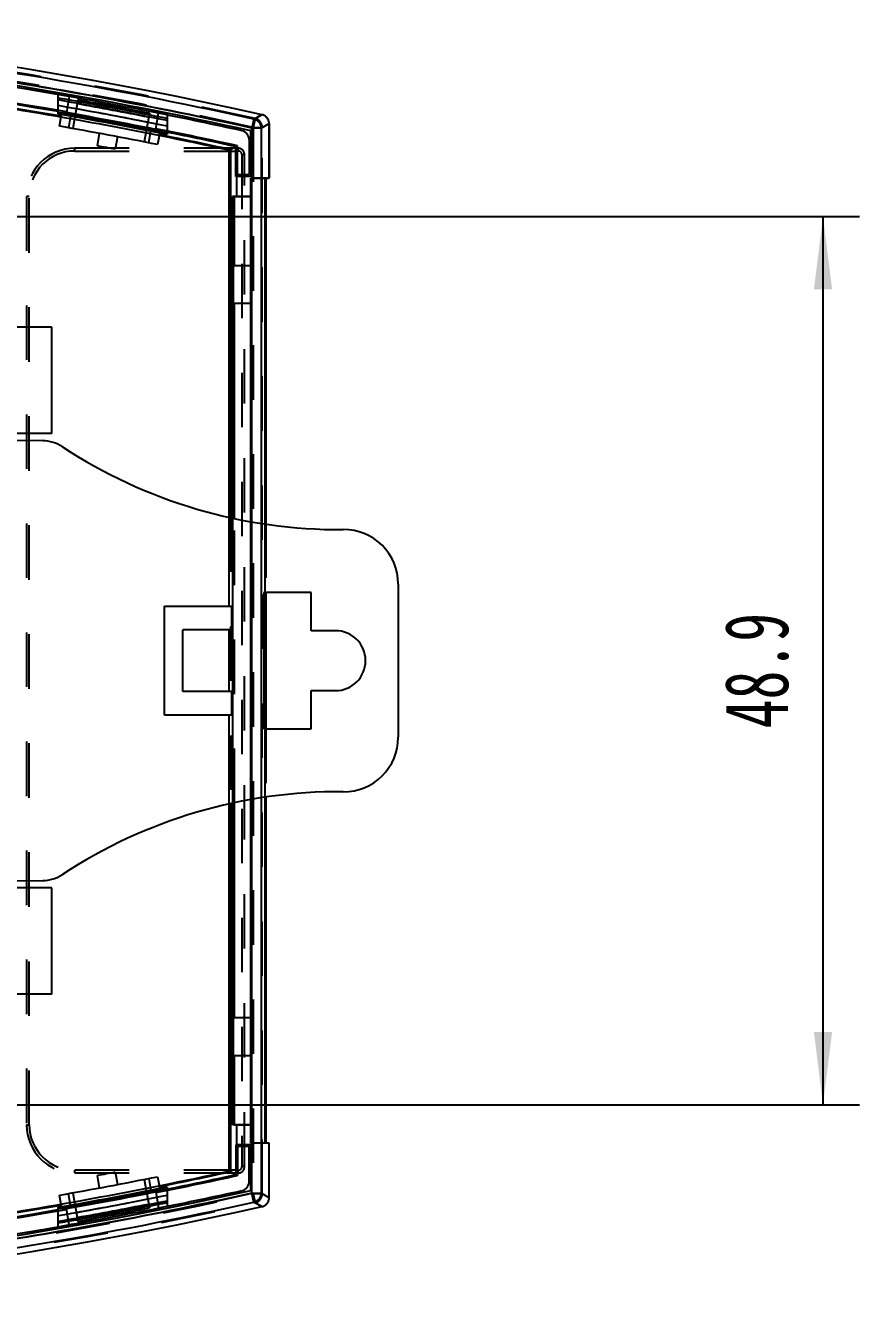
# Model space of a CAD drawing. Extents: x 195 to 445, y -1276 to -961.
# Drawn here: x 359.5 to 405.4, y -1253.6 to -1183 of the extents above; entities that cross this region are included whole.
import ezdxf

# ---------------------------------------------------------------- set-up
doc = ezdxf.new("R2010")
doc.units = 0
doc.linetypes.add('EB_DASH', pattern=[6, 3, -3])
doc.layers.get('0').update_dxf_attribs({"linetype": 'CONTINUOUS'})
for name, color, linetype in [('B1_DXF_CONTINUOUS_LINE', 7, 'CONTINUOUS'), ('B1_DXF_HIDDEN_LINE', 7, 'CONTINUOUS'), ('B3_DXF_CONTINUOUS_LINE', 7, 'CONTINUOUS'), ('CAXA4', 3, 'CONTINUOUS')]:
    doc.layers.add(name, color=color, linetype=linetype)
doc.styles.add('标准', font='', dxfattribs={"width": 0.667})
doc.styles.get('标准').set_extended_font_data('仿宋_GB2312')
doc.dimstyles.new('标准', dxfattribs={"dimtxt": 3.5, "dimasz": 4, "dimexe": 2, "dimexo": 0, "dimtad": 1, "dimdec": 1, "dimtxsty": '标准', "dimcen": 0, "dimdle": 6, "dimazin": 3, "dimtfac": 1, "dimtdec": 3, "dimtmove": 0, "dimatfit": 3, "dimtolj": 1, "dimtzin": 0})

# ---------------------------------------------------------------- blocks, each defined once
blk = doc.blocks.new('*D3')
at = {"layer": 'CAXA4', "linetype": 'CONTINUOUS'}
for points in [[(403.393, -1193.464), (403.893, -1197.464), (402.893, -1197.464)], [(403.393, -1242.352), (403.893, -1238.352), (402.893, -1238.352)]]:
    blk.add_hatch(color=0, dxfattribs=at).paths.add_polyline_path(points, flags=0)
at = {"layer": 'CAXA4', "color": 0, "linetype": 'CONTINUOUS'}
for p, q in [((356.117, -1193.464), (405.393, -1193.464)), ((403.393, -1242.352), (403.393, -1193.464)), ((356.117, -1242.352), (405.393, -1242.352))]:
    blk.add_line(p, q, dxfattribs=at)
at = {"layer": 'CAXA4', "color": 0, "linetype": 'CONTINUOUS', "insert": (397.973, -1221.631), "char_height": 3.5, "attachment_point": 1, "rotation": 90, "style": '标准'}
blk.add_mtext('\\f仿宋_GB2312|b0|i0|p34;48.9', dxfattribs=at)

msp = doc.modelspace()

# ---------------------------------------------------------------- linework, layer by layer
at = {"color": 6, "linetype": 'CONTINUOUS'}
for p, q in [((361.292, -1187.819), (361.292, -1186.751)), ((367.292, -1187.875), (367.292, -1188.948)), ((372.073, -1188.104), (371.964, -1188.592)), ((371.911, -1191.258), (371.911, -1188.749)), ((372.464, -1188.592), (371.964, -1188.592)), ((371.964, -1247.223), (371.964, -1188.592)), ((372.464, -1188.592), (372.911, -1188.348)), ((372.464, -1188.592), (372.464, -1247.223)), ((372.911, -1188.348), (372.911, -1191.358)), ((370.716, -1214.908), (370.716, -1189.814)), ((371.075, -1191.258), (371.075, -1189.616)), ((371.911, -1191.258), (371.075, -1191.258)), ((371.11, -1191.258), (371.11, -1192.358)), ((372.911, -1191.358), (371.904, -1191.358)), ((371.904, -1244.458), (371.904, -1191.358)), ((372.667, -1191.358), (372.667, -1244.458)), ((371.904, -1192.358), (370.901, -1192.358)), ((370.901, -1192.358), (370.901, -1243.458)), ((360.961, -1199.558), (348.161, -1199.558)), ((360.961, -1205.408), (360.961, -1199.558)), ((360.961, -1205.408), (339.561, -1205.408)), ((367.161, -1214.908), (370.838, -1214.908)), ((367.161, -1220.908), (367.161, -1214.908)), ((370.838, -1214.908), (370.838, -1216.208)), ((370.838, -1216.208), (368.161, -1216.208)), ((368.161, -1219.608), (368.161, -1216.208)), ((370.716, -1219.608), (370.716, -1216.208)), ((370.838, -1219.608), (368.161, -1219.608)), ((370.838, -1219.608), (370.838, -1220.908)), ((370.838, -1220.908), (367.161, -1220.908)), ((370.716, -1246.002), (370.716, -1220.908)), ((360.961, -1230.408), (339.561, -1230.408)), ((360.961, -1236.258), (360.961, -1230.408)), ((360.961, -1236.258), (348.161, -1236.258)), ((371.904, -1243.458), (370.901, -1243.458)), ((371.11, -1243.458), (371.11, -1244.558)), ((371.911, -1244.558), (371.075, -1244.558)), ((371.075, -1244.558), (371.075, -1246.199)), ((372.911, -1244.458), (371.904, -1244.458)), ((371.911, -1247.066), (371.911, -1244.558)), ((372.911, -1247.467), (372.911, -1244.458)), ((367.292, -1246.868), (367.292, -1247.941)), ((371.964, -1247.223), (372.464, -1247.223)), ((372.073, -1247.711), (371.964, -1247.223)), ((372.911, -1247.467), (372.464, -1247.223)), ((361.292, -1249.064), (361.292, -1247.997))]:
    msp.add_line(p, q, dxfattribs=at)
for centre, radius, start, end in [((321.911, -1413.622), 231.364, 77.36472, 102.63528), ((321.911, -1413.622), 230.364, 77.4643, 89.40891), ((321.911, -1413.622), 229.337, 80.11235, 89.3879), ((321.911, -1413.622), 231.028, 77.45998, 83.58668), ((321.911, -1413.622), 230.263, 78.63355, 80.15252), ((321.911, -1413.622), 229.067, 77.69846, 81.55268), ((321.911, -1413.622), 229.97, 78.61888, 80.13985), ((321.911, -1413.622), 229.663, 78.60346, 80.12653), ((321.912, -1413.622), 229.297, 78.58501, 80.1106), ((321.911, -1413.622), 229.279, 78.58413, 80.10984), ((321.911, -1413.622), 229.211, 78.58069, 80.10687), ((321.911, -1413.622), 229.337, 77.62117, 78.58703), ((321.911, -1022.194), 229.067, 278.44732, 282.30154), ((321.911, -1022.194), 229.337, 281.41297, 282.37883), ((321.911, -1022.194), 230.364, 257.4643, 282.5357), ((321.911, -1022.194), 229.211, 279.89313, 281.41931), ((321.911, -1022.194), 229.279, 279.89016, 281.41587), ((321.912, -1022.193), 229.297, 279.8894, 281.41499), ((321.911, -1022.194), 229.663, 279.87347, 281.39654), ((321.911, -1022.194), 231.364, 257.36472, 282.63528), ((321.911, -1022.194), 229.337, 260.11235, 279.88765), ((321.911, -1022.194), 231.028, 276.41332, 282.54002), ((321.911, -1022.194), 229.97, 279.86015, 281.38112), ((321.911, -1022.194), 230.263, 279.84748, 281.36645)]:
    msp.add_arc(centre, radius, start, end, dxfattribs=at)
at = {"color": 7, "linetype": 'CONTINUOUS'}
for points, knots in [([(371.964, -1188.592), (369.345, -1188.01), (364.087, -1186.935), (356.147, -1185.604), (350.827, -1184.892), (348.161, -1184.581)], [0, 0, 0, 0, 8.049125, 16.09825, 24.148814, 24.148814, 24.148814, 24.148814]), ([(348.161, -1184.596), (350.776, -1184.892), (356.045, -1185.587), (363.984, -1186.917), (369.293, -1187.997), (371.964, -1188.586)], [0, 0, 0, 0, 7.894452, 15.940538, 24.145617, 24.145617, 24.145617, 24.145617]), ([(348.161, -1251.234), (350.827, -1250.923), (356.147, -1250.211), (364.087, -1248.88), (369.345, -1247.805), (371.964, -1247.223)], [0, 0, 0, 0, 8.050564, 16.099689, 24.148814, 24.148814, 24.148814, 24.148814]), ([(371.964, -1247.227), (369.31, -1247.814), (364.016, -1248.892), (356.077, -1250.224), (350.792, -1250.921), (348.161, -1251.22)], [0, 0, 0, 0, 8.156078, 16.204423, 24.146182, 24.146182, 24.146182, 24.146182])]:
    msp.add_open_spline(points, degree=3, knots=knots, dxfattribs=at)
at = {"color": 6, "linetype": 'CONTINUOUS'}
for points, knots in [([(367.292, -1188.068), (366.628, -1187.934), (365.296, -1187.672), (363.296, -1187.297), (361.961, -1187.059), (361.292, -1186.943)], [0, 0, 0, 0, 2.034869, 4.069773, 6.104639, 6.104639, 6.104639, 6.104639]), ([(372.521, -1187.861), (372.471, -1187.888), (372.371, -1187.942), (372.222, -1188.023), (372.122, -1188.077), (372.073, -1188.104)], [0, 0, 0, 0, 0.1702924, 0.3401547, 0.5102115, 0.5102115, 0.5102115, 0.5102115]), ([(372.073, -1188.104), (372.127, -1188.117), (372.233, -1188.16), (372.361, -1188.274), (372.445, -1188.423), (372.464, -1188.536), (372.464, -1188.592)], [0, 0, 0, 0, 0.1677609, 0.337955, 0.505516, 0.6747173, 0.6747173, 0.6747173, 0.6747173]), ([(372.911, -1188.348), (372.911, -1188.292), (372.892, -1188.179), (372.809, -1188.03), (372.681, -1187.916), (372.576, -1187.873), (372.521, -1187.861)], [0, 0, 0, 0, 0.168647, 0.3371639, 0.5055527, 0.6740555, 0.6740555, 0.6740555, 0.6740555]), ([(371.075, -1189.616), (371.035, -1189.638), (370.955, -1189.682), (370.836, -1189.748), (370.756, -1189.792), (370.716, -1189.814)], [0, 0, 0, 0, 0.1368074, 0.2735721, 0.4102945, 0.4102945, 0.4102945, 0.4102945]), ([(371.075, -1246.199), (371.035, -1246.177), (370.955, -1246.133), (370.836, -1246.067), (370.756, -1246.024), (370.716, -1246.002)], [0, 0, 0, 0, 0.1368023, 0.2735671, 0.4102945, 0.4102945, 0.4102945, 0.4102945]), ([(372.464, -1247.223), (372.464, -1247.279), (372.445, -1247.392), (372.362, -1247.541), (372.233, -1247.655), (372.128, -1247.699), (372.073, -1247.711)], [0, 0, 0, 0, 0.1678056, 0.3380116, 0.505535, 0.6747173, 0.6747173, 0.6747173, 0.6747173]), ([(372.521, -1247.955), (372.575, -1247.942), (372.681, -1247.899), (372.81, -1247.785), (372.893, -1247.635), (372.911, -1247.522), (372.911, -1247.467)], [0, 0, 0, 0, 0.1664935, 0.337411, 0.5080782, 0.6740446, 0.6740446, 0.6740446, 0.6740446]), ([(367.292, -1247.748), (366.628, -1247.881), (365.296, -1248.143), (363.296, -1248.518), (361.961, -1248.756), (361.292, -1248.872)], [0, 0, 0, 0, 2.034869, 4.069773, 6.104639, 6.104639, 6.104639, 6.104639]), ([(372.073, -1247.711), (372.122, -1247.738), (372.222, -1247.792), (372.371, -1247.873), (372.471, -1247.927), (372.521, -1247.955)], [0, 0, 0, 0, 0.170056, 0.3399182, 0.5102115, 0.5102115, 0.5102115, 0.5102115])]:
    msp.add_open_spline(points, degree=3, knots=knots, dxfattribs=at)
at = {"layer": 'B1_DXF_CONTINUOUS_LINE', "color": 7, "linetype": 'CONTINUOUS'}
for p, q in [((361.911, -1186.859), (361.755, -1187.746)), ((362.386, -1187.045), (362.108, -1188.621)), ((362.386, -1187.045), (366.318, -1187.783)), ((361.37, -1188.49), (361.502, -1187.738)), ((361.997, -1187.812), (361.862, -1188.577)), ((366.318, -1187.783), (366.04, -1189.359)), ((366.67, -1188.668), (366.826, -1187.781)), ((363.462, -1189.579), (363.584, -1188.889)), ((366.285, -1189.407), (366.42, -1188.642)), ((366.908, -1188.753), (366.776, -1189.505)), ((372.911, -1191.358), (372.911, -1188.348)), ((364.567, -1189.074), (364.445, -1189.763)), ((371.163, -1191.158), (371.163, -1189.568)), ((371.811, -1189.231), (371.811, -1191.158)), ((370.782, -1189.777), (370.782, -1210.024)), ((371.11, -1191.158), (371.811, -1191.158)), ((371.11, -1191.158), (371.11, -1192.358)), ((371.904, -1191.358), (372.911, -1191.358)), ((371.904, -1191.358), (371.904, -1210.215)), ((372.723, -1191.358), (372.723, -1210.355)), ((371.009, -1192.358), (371.904, -1192.358)), ((371.009, -1196.158), (371.009, -1192.358)), ((370.939, -1196.158), (371.904, -1196.158)), ((370.939, -1196.158), (370.939, -1198.258)), ((371.904, -1198.258), (370.939, -1198.258)), ((371.009, -1210.063), (371.009, -1198.258)), ((372.723, -1214.158), (372.723, -1221.658)), ((371.904, -1225.6), (371.904, -1244.458)), ((372.723, -1225.461), (372.723, -1244.458)), ((370.782, -1225.791), (370.782, -1246.038)), ((371.009, -1237.558), (371.009, -1225.752)), ((370.939, -1237.558), (371.904, -1237.558)), ((370.939, -1237.558), (370.939, -1239.658)), ((371.904, -1239.658), (370.939, -1239.658)), ((371.009, -1243.458), (371.009, -1239.658)), ((371.009, -1243.458), (371.904, -1243.458)), ((371.11, -1243.458), (371.11, -1244.658)), ((371.811, -1244.658), (371.11, -1244.658)), ((371.163, -1244.658), (371.163, -1246.247)), ((371.811, -1246.584), (371.811, -1244.658)), ((372.911, -1244.458), (371.904, -1244.458)), ((372.911, -1247.467), (372.911, -1244.458)), ((364.445, -1246.052), (364.567, -1246.741)), ((363.584, -1246.926), (363.462, -1246.237)), ((366.04, -1246.457), (366.318, -1248.033)), ((366.285, -1246.408), (366.42, -1247.173)), ((366.776, -1246.311), (366.908, -1247.062)), ((361.502, -1248.077), (361.37, -1247.325)), ((361.997, -1248.003), (361.862, -1247.238)), ((362.108, -1247.195), (362.386, -1248.77)), ((366.67, -1247.148), (366.826, -1248.035)), ((361.911, -1248.957), (361.755, -1248.07)), ((362.386, -1248.77), (366.318, -1248.033))]:
    msp.add_line(p, q, dxfattribs=at)
for centre, radius, start, end in [((321.911, -1413.622), 231.364, 77.36472, 102.63528), ((321.911, -1413.622), 230.264, 79.99619, 89.46318), ((321.911, -1413.622), 229.402, 79.99619, 89.43803), ((321.911, -1413.622), 229.117, 80.0587, 81.41397), ((321.911, -1413.622), 229.944, 78.87484, 79.8716), ((321.911, -1413.622), 230.163, 78.8759, 79.87172), ((321.911, -1413.622), 229.363, 78.74707, 79.99619), ((321.911, -1413.622), 229.34, 79.87127, 79.93373), ((321.911, -1413.622), 230.264, 77.58428, 78.75196), ((321.911, -1413.622), 228.563, 78.68001, 80.05886), ((321.911, -1413.622), 229.34, 78.80941, 78.87188), ((321.911, -1413.622), 229.402, 77.60244, 78.74728), ((371.311, -1189.231), 0.5, 0, 77.58428), ((321.911, -1413.622), 227.863, 79.24182, 79.49328), ((321.911, -1413.622), 229.117, 77.68419, 78.68319), ((321.911, -1022.194), 227.863, 280.50672, 280.75818), ((321.911, -1022.194), 229.117, 281.31681, 282.31581), ((321.911, -1022.194), 228.563, 279.94114, 281.31999), ((321.911, -1022.194), 229.402, 281.25272, 282.39756), ((371.311, -1246.584), 0.5, 282.41572, 0), ((321.911, -1022.194), 229.363, 280.00381, 281.25293), ((321.911, -1022.194), 229.34, 281.12812, 281.19059), ((321.911, -1022.194), 230.264, 281.24804, 282.41572), ((321.911, -1022.194), 231.364, 257.36472, 282.63528), ((321.911, -1022.194), 229.402, 259.99619, 280.00381), ((321.911, -1022.194), 229.117, 278.58603, 279.9413), ((321.911, -1022.194), 229.34, 280.06627, 280.12873), ((321.911, -1022.194), 229.944, 280.1284, 281.12516), ((321.911, -1022.194), 230.163, 280.12828, 281.1241), ((321.911, -1022.194), 230.264, 259.99619, 280.00381)]:
    msp.add_arc(centre, radius, start, end, dxfattribs=at)
for points, knots in [([(361.502, -1187.738), (361.505, -1187.726), (361.578, -1187.758), (361.658, -1187.748), (361.758, -1187.77), (361.812, -1187.781)], [0, 0, 0, 0, 0.0375584, 0.1488861, 0.3162449, 0.3162449, 0.3162449, 0.3162449]), ([(372.911, -1188.348), (372.911, -1188.293), (372.893, -1188.18), (372.809, -1188.03), (372.681, -1187.916), (372.575, -1187.873), (372.521, -1187.861)], [0, 0, 0, 0, 0.1663997, 0.3372826, 0.5079831, 0.6740446, 0.6740446, 0.6740446, 0.6740446]), ([(366.42, -1188.642), (366.482, -1188.655), (366.597, -1188.681), (366.714, -1188.697), (366.767, -1188.715)], [0, 0, 0, 0, 0.1883518, 0.354093, 0.354093, 0.354093, 0.354093]), ([(370.782, -1189.777), (370.824, -1189.754), (370.909, -1189.708), (371.036, -1189.638), (371.12, -1189.592), (371.163, -1189.568)], [0, 0, 0, 0, 0.1446744, 0.2893906, 0.4341487, 0.4341487, 0.4341487, 0.4341487]), ([(371.163, -1246.247), (371.12, -1246.224), (371.036, -1246.177), (370.909, -1246.108), (370.824, -1246.061), (370.782, -1246.038)], [0, 0, 0, 0, 0.1447582, 0.2894744, 0.4341487, 0.4341487, 0.4341487, 0.4341487]), ([(366.908, -1247.062), (366.911, -1247.075), (366.831, -1247.072), (366.76, -1247.11), (366.658, -1247.125), (366.604, -1247.136)], [0, 0, 0, 0, 0.0376606, 0.1490816, 0.3165239, 0.3165239, 0.3165239, 0.3165239]), ([(372.521, -1247.955), (372.575, -1247.942), (372.681, -1247.899), (372.81, -1247.785), (372.893, -1247.635), (372.911, -1247.522), (372.911, -1247.467)], [0, 0, 0, 0, 0.1664066, 0.3373276, 0.5079939, 0.6740446, 0.6740446, 0.6740446, 0.6740446]), ([(361.648, -1248.061), (361.611, -1248.062), (361.579, -1248.058), (361.505, -1248.089), (361.502, -1248.077)], [0, 0, 0, 0, 0.1122549, 0.1500615, 0.1500615, 0.1500615, 0.1500615]), ([(361.997, -1248.003), (361.935, -1248.014), (361.819, -1248.031), (361.703, -1248.058), (361.648, -1248.061)], [0, 0, 0, 0, 0.1882588, 0.3538984, 0.3538984, 0.3538984, 0.3538984])]:
    msp.add_open_spline(points, degree=3, knots=knots, dxfattribs=at)
for points in [[(361.812, -1187.781), (361.874, -1187.792), (361.935, -1187.801), (361.997, -1187.812)], [(366.767, -1188.715), (366.801, -1188.727), (366.837, -1188.74), (366.873, -1188.741)], [(366.873, -1188.741), (366.886, -1188.741), (366.911, -1188.741), (366.908, -1188.753)], [(366.604, -1247.136), (366.543, -1247.147), (366.482, -1247.161), (366.42, -1247.173)]]:
    msp.add_open_spline(points, degree=3, dxfattribs=at)
at = {"layer": 'B1_DXF_HIDDEN_LINE', "color": 8, "linetype": 'EB_DASH'}
for p, q in [((372.139, -1188.068), (372.031, -1188.556)), ((372.031, -1188.55), (372.031, -1247.265)), ((372.031, -1188.556), (372.53, -1188.556)), ((372.53, -1188.556), (372.911, -1188.348)), ((372.53, -1247.259), (372.53, -1188.556)), ((371.211, -1189.708), (362.211, -1189.708)), ((362.211, -1189.858), (362.211, -1189.708)), ((362.211, -1189.858), (371.211, -1189.858)), ((371.211, -1189.858), (371.211, -1189.708)), ((371.411, -1190.058), (371.561, -1190.058)), ((371.411, -1190.058), (371.411, -1245.758)), ((371.561, -1245.758), (371.561, -1190.058)), ((359.711, -1192.358), (359.561, -1192.358)), ((359.561, -1192.358), (359.561, -1243.458)), ((359.711, -1243.458), (359.711, -1192.358)), ((370.782, -1210.024), (370.782, -1225.791)), ((371.009, -1225.752), (371.009, -1210.063)), ((371.904, -1210.215), (371.904, -1225.6)), ((372.723, -1210.355), (372.723, -1214.158)), ((372.723, -1221.658), (372.723, -1225.461)), ((359.561, -1243.458), (359.711, -1243.458)), ((371.211, -1245.958), (362.211, -1245.958)), ((362.211, -1246.108), (362.211, -1245.958)), ((371.211, -1246.108), (371.211, -1245.958)), ((371.561, -1245.758), (371.411, -1245.758)), ((362.211, -1246.108), (371.211, -1246.108)), ((372.53, -1247.259), (372.031, -1247.259)), ((372.031, -1247.259), (372.139, -1247.747)), ((372.911, -1247.467), (372.53, -1247.259))]:
    msp.add_line(p, q, dxfattribs=at)
for centre, radius, start, end in [((321.911, -1413.622), 231.078, 77.44584, 102.55416), ((321.911, -1413.622), 230.578, 77.44615, 102.55388), ((321.911, -1413.622), 229.663, 78.87347, 79.87145), ((362.211, -1192.358), 2.65, 90, 180), ((362.211, -1192.358), 2.5, 90, 180), ((371.211, -1190.058), 0.35, 0, 90), ((371.211, -1190.058), 0.2, 0, 90), ((362.211, -1243.458), 2.65, 180, 270), ((362.211, -1243.458), 2.5, 180, 270), ((371.211, -1245.758), 0.35, 270, 360), ((371.211, -1245.758), 0.2, 270, 0), ((321.911, -1022.194), 230.578, 257.44612, 282.55385), ((321.911, -1022.194), 231.078, 257.44584, 282.55416), ((321.911, -1022.194), 229.663, 280.12855, 281.12653)]:
    msp.add_arc(centre, radius, start, end, dxfattribs=at)
for points, knots in [([(372.139, -1188.068), (372.182, -1188.045), (372.266, -1187.999), (372.394, -1187.93), (372.478, -1187.884), (372.521, -1187.861)], [0, 0, 0, 0, 0.1448468, 0.2895145, 0.4345348, 0.4345348, 0.4345348, 0.4345348]), ([(372.53, -1188.556), (372.53, -1188.5), (372.511, -1188.387), (372.427, -1188.236), (372.299, -1188.123), (372.193, -1188.08), (372.139, -1188.068)], [0, 0, 0, 0, 0.1693908, 0.3385661, 0.50872, 0.6745894, 0.6745894, 0.6745894, 0.6745894]), ([(372.139, -1247.747), (372.194, -1247.735), (372.3, -1247.692), (372.428, -1247.578), (372.511, -1247.428), (372.53, -1247.315), (372.53, -1247.259)], [0, 0, 0, 0, 0.1677284, 0.3378892, 0.5054188, 0.6745894, 0.6745894, 0.6745894, 0.6745894]), ([(372.521, -1247.955), (372.478, -1247.931), (372.394, -1247.886), (372.266, -1247.816), (372.182, -1247.77), (372.139, -1247.747)], [0, 0, 0, 0, 0.1450202, 0.2896879, 0.4345348, 0.4345348, 0.4345348, 0.4345348])]:
    msp.add_open_spline(points, degree=3, knots=knots, dxfattribs=at)
at = {"layer": 'B3_DXF_CONTINUOUS_LINE', "color": 7, "linetype": 'CONTINUOUS'}
for p, q in [((360.454, -1205.809), (340.016, -1205.649)), ((375.216, -1214.158), (372.616, -1214.158)), ((372.616, -1214.158), (372.616, -1221.658)), ((375.216, -1216.258), (375.216, -1214.158)), ((380.016, -1213.691), (380.016, -1222.125)), ((376.566, -1216.258), (375.216, -1216.258)), ((375.216, -1219.558), (376.566, -1219.558)), ((375.216, -1221.658), (375.216, -1219.558)), ((372.616, -1221.658), (375.216, -1221.658)), ((340.016, -1230.166), (360.454, -1230.006))]:
    msp.add_line(p, q, dxfattribs=at)
for centre, radius, start, end in [((360.438, -1207.809), 2, 56.68806, 89.55224), ((376.76, -1182.973), 27.719, 236.68806, 270.47719), ((377.016, -1213.691), 3, 0, 90.47719), ((376.566, -1217.908), 1.65, 270, 90), ((377.016, -1222.125), 3, 269.52281, 0), ((376.76, -1252.842), 27.719, 89.52281, 123.31194), ((360.438, -1228.007), 2, 270.44776, 303.31194)]:
    msp.add_arc(centre, radius, start, end, dxfattribs=at)

# ---------------------------------------------------------------- dimensions: what is measured, and where the dimension line sits
at = {"layer": 'CAXA4'}
dim = msp.add_linear_dim(base=(403.393, -1217.908), p1=(356.117, -1242.352), p2=(356.117, -1193.464), angle=270, text='\\f仿宋_GB2312;48.9', dimstyle='标准', dxfattribs=at)
dim.commit()
dim.dimension.update_dxf_attribs({"geometry": '*D3', "text_midpoint": (400.37, -1217.908)})

doc.saveas('drawing.dxf')
